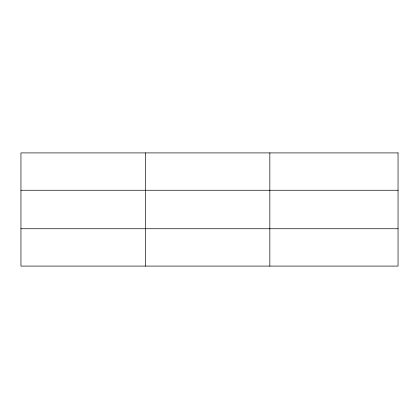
<?xml version="1.0" encoding="UTF-8"?>
<svg xmlns="http://www.w3.org/2000/svg" width="419" height="419" viewBox="0 0 419 419"><rect width="100%" height="100%" fill="white"/><g stroke="black" fill="none" stroke-linecap="round" stroke-linejoin="round"><path stroke-width="0.63" d="M145.393 152.909L145.393 266.091M269.836 152.909L269.836 266.091M20.95 190.257L398.05 190.257M20.95 228.743L398.05 228.743M398.05 152.909L398.05 266.091L20.95 266.091L20.95 152.909L398.05 152.909"/></g></svg>
